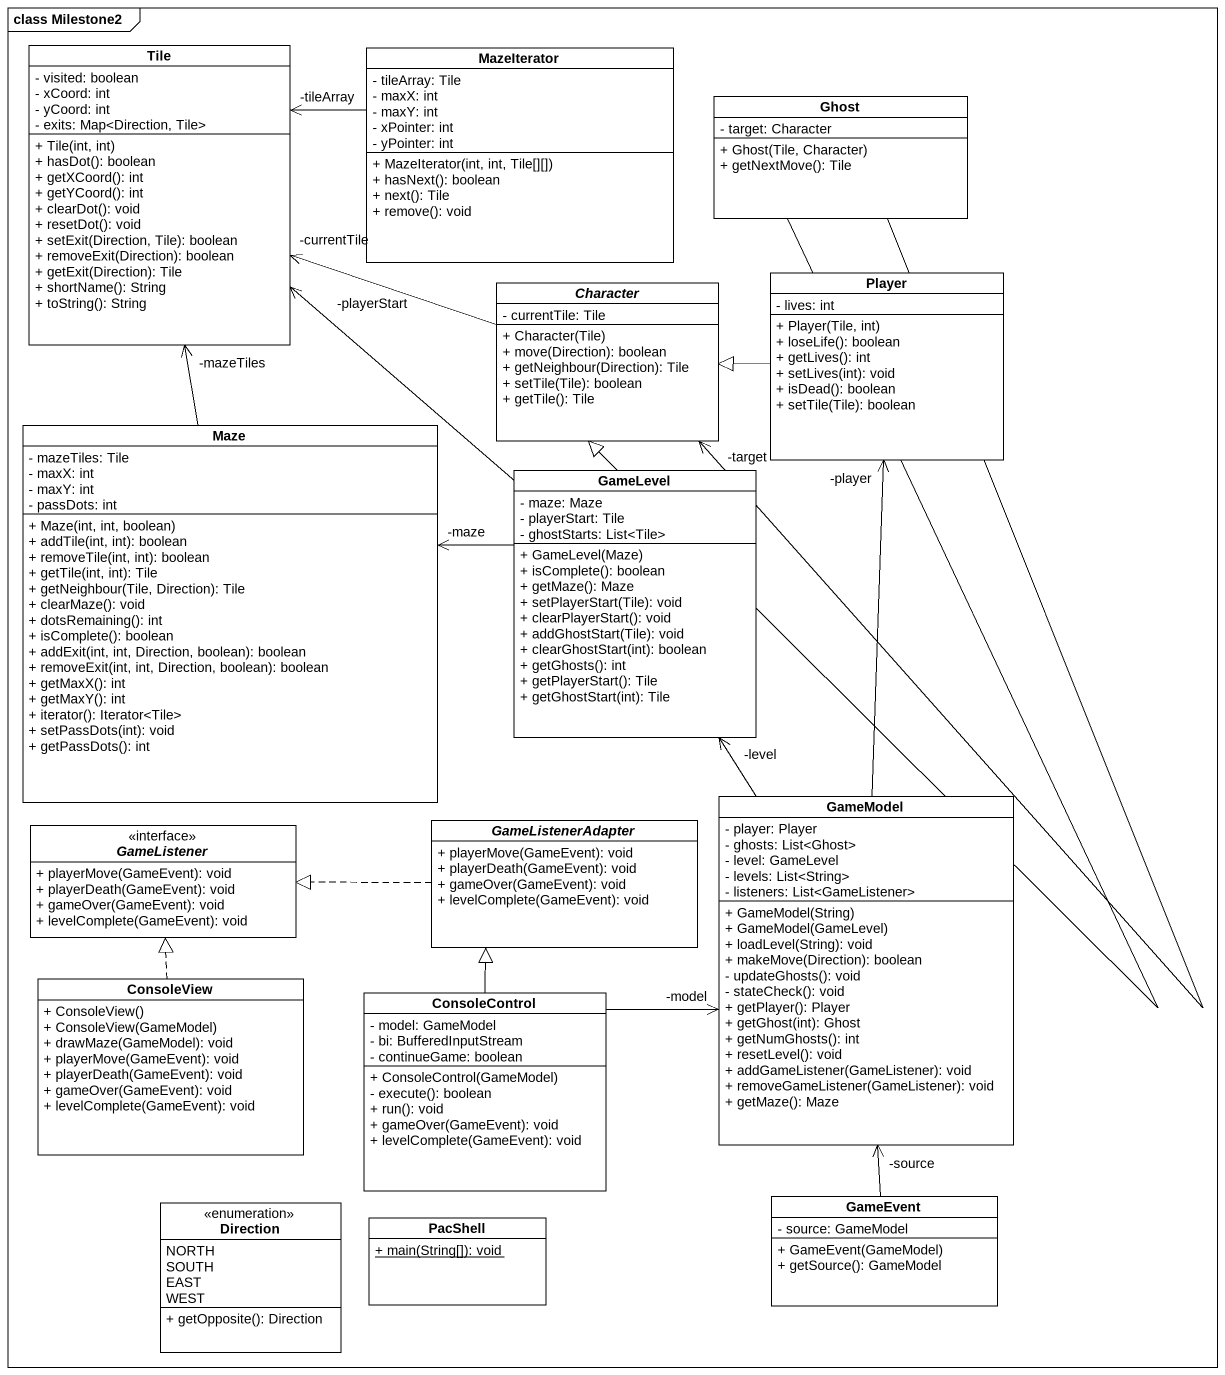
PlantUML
@startuml
mainframe class Milestone2
hide circle
hide empty members
skinparam classAttributeIconSize 0
class Tile {
  - visited: boolean
  - xCoord: int
  - yCoord: int
  - exits: Map<Direction, Tile>
  + Tile(int, int)
  + hasDot(): boolean
  + getXCoord(): int
  + getYCoord(): int
  + clearDot(): void
  + resetDot(): void
  + setExit(Direction, Tile): boolean
  + removeExit(Direction): boolean
  + getExit(Direction): Tile
  + shortName(): String
  + toString(): String
}
class MazeIterator {
  - tileArray: Tile
  - maxX: int
  - maxY: int
  - xPointer: int
  - yPointer: int
  + MazeIterator(int, int, Tile[][])
  + hasNext(): boolean
  + next(): Tile
  + remove(): void
}
class Ghost {
  - target: Character
  + Ghost(Tile, Character)
  + getNextMove(): Tile
}
abstract class Character {
  - currentTile: Tile
  + Character(Tile)
  + move(Direction): boolean
  + getNeighbour(Direction): Tile
  + setTile(Tile): boolean
  + getTile(): Tile
}
class Player {
  - lives: int
  + Player(Tile, int)
  + loseLife(): boolean
  + getLives(): int
  + setLives(int): void
  + isDead(): boolean
  + setTile(Tile): boolean
}
class Maze {
  - mazeTiles: Tile
  - maxX: int
  - maxY: int
  - passDots: int
  + Maze(int, int, boolean)
  + addTile(int, int): boolean
  + removeTile(int, int): boolean
  + getTile(int, int): Tile
  + getNeighbour(Tile, Direction): Tile
  + clearMaze(): void
  + dotsRemaining(): int
  + isComplete(): boolean
  + addExit(int, int, Direction, boolean): boolean
  + removeExit(int, int, Direction, boolean): boolean
  + getMaxX(): int
  + getMaxY(): int
  + iterator(): Iterator<Tile>
  + setPassDots(int): void
  + getPassDots(): int
}
class GameLevel {
  - maze: Maze
  - playerStart: Tile
  - ghostStarts: List<Tile>
  + GameLevel(Maze)
  + isComplete(): boolean
  + getMaze(): Maze
  + setPlayerStart(Tile): void
  + clearPlayerStart(): void
  + addGhostStart(Tile): void
  + clearGhostStart(int): boolean
  + getGhosts(): int
  + getPlayerStart(): Tile
  + getGhostStart(int): Tile
}
interface GameListener <<interface>> {
  + playerMove(GameEvent): void
  + playerDeath(GameEvent): void
  + gameOver(GameEvent): void
  + levelComplete(GameEvent): void
}
abstract class GameListenerAdapter {
  + playerMove(GameEvent): void
  + playerDeath(GameEvent): void
  + gameOver(GameEvent): void
  + levelComplete(GameEvent): void
}
class GameModel {
  - player: Player
  - ghosts: List<Ghost>
  - level: GameLevel
  - levels: List<String>
  - listeners: List<GameListener>
  + GameModel(String)
  + GameModel(GameLevel)
  + loadLevel(String): void
  + makeMove(Direction): boolean
  - updateGhosts(): void
  - stateCheck(): void
  + getPlayer(): Player
  + getGhost(int): Ghost
  + getNumGhosts(): int
  + resetLevel(): void
  + addGameListener(GameListener): void
  + removeGameListener(GameListener): void
  + getMaze(): Maze
}
class ConsoleView {
  + ConsoleView()
  + ConsoleView(GameModel)
  + drawMaze(GameModel): void
  + playerMove(GameEvent): void
  + playerDeath(GameEvent): void
  + gameOver(GameEvent): void
  + levelComplete(GameEvent): void
}
class ConsoleControl {
  - model: GameModel
  - bi: BufferedInputStream
  - continueGame: boolean
  + ConsoleControl(GameModel)
  - execute(): boolean
  + run(): void
  + gameOver(GameEvent): void
  + levelComplete(GameEvent): void
}
enum Direction {
  NORTH
  SOUTH
  EAST
  WEST
  + getOpposite(): Direction
}
class PacShell {
  {static} + main(String[]): void
}
class GameEvent {
  - source: GameModel
  + GameEvent(GameModel)
  + getSource(): GameModel
}
MazeIterator -left-> "-tileArray" Tile
Ghost --> "-target" Character
Ghost --|> Character
Character -left-> "-currentTile" Tile
Player -left-|> Character
Maze -up-> "-mazeTiles" Tile
GameLevel -up-> "-playerStart" Tile
GameLevel -left-> "-maze" Maze
GameListenerAdapter .left.|> GameListener
GameModel -up-> "-player" Player
GameModel -up-> "-level" GameLevel
ConsoleView .up.|> GameListener
ConsoleControl -up-|> GameListenerAdapter
ConsoleControl -right-> "-model" GameModel
GameEvent -up-> "-source" GameModel
@enduml
